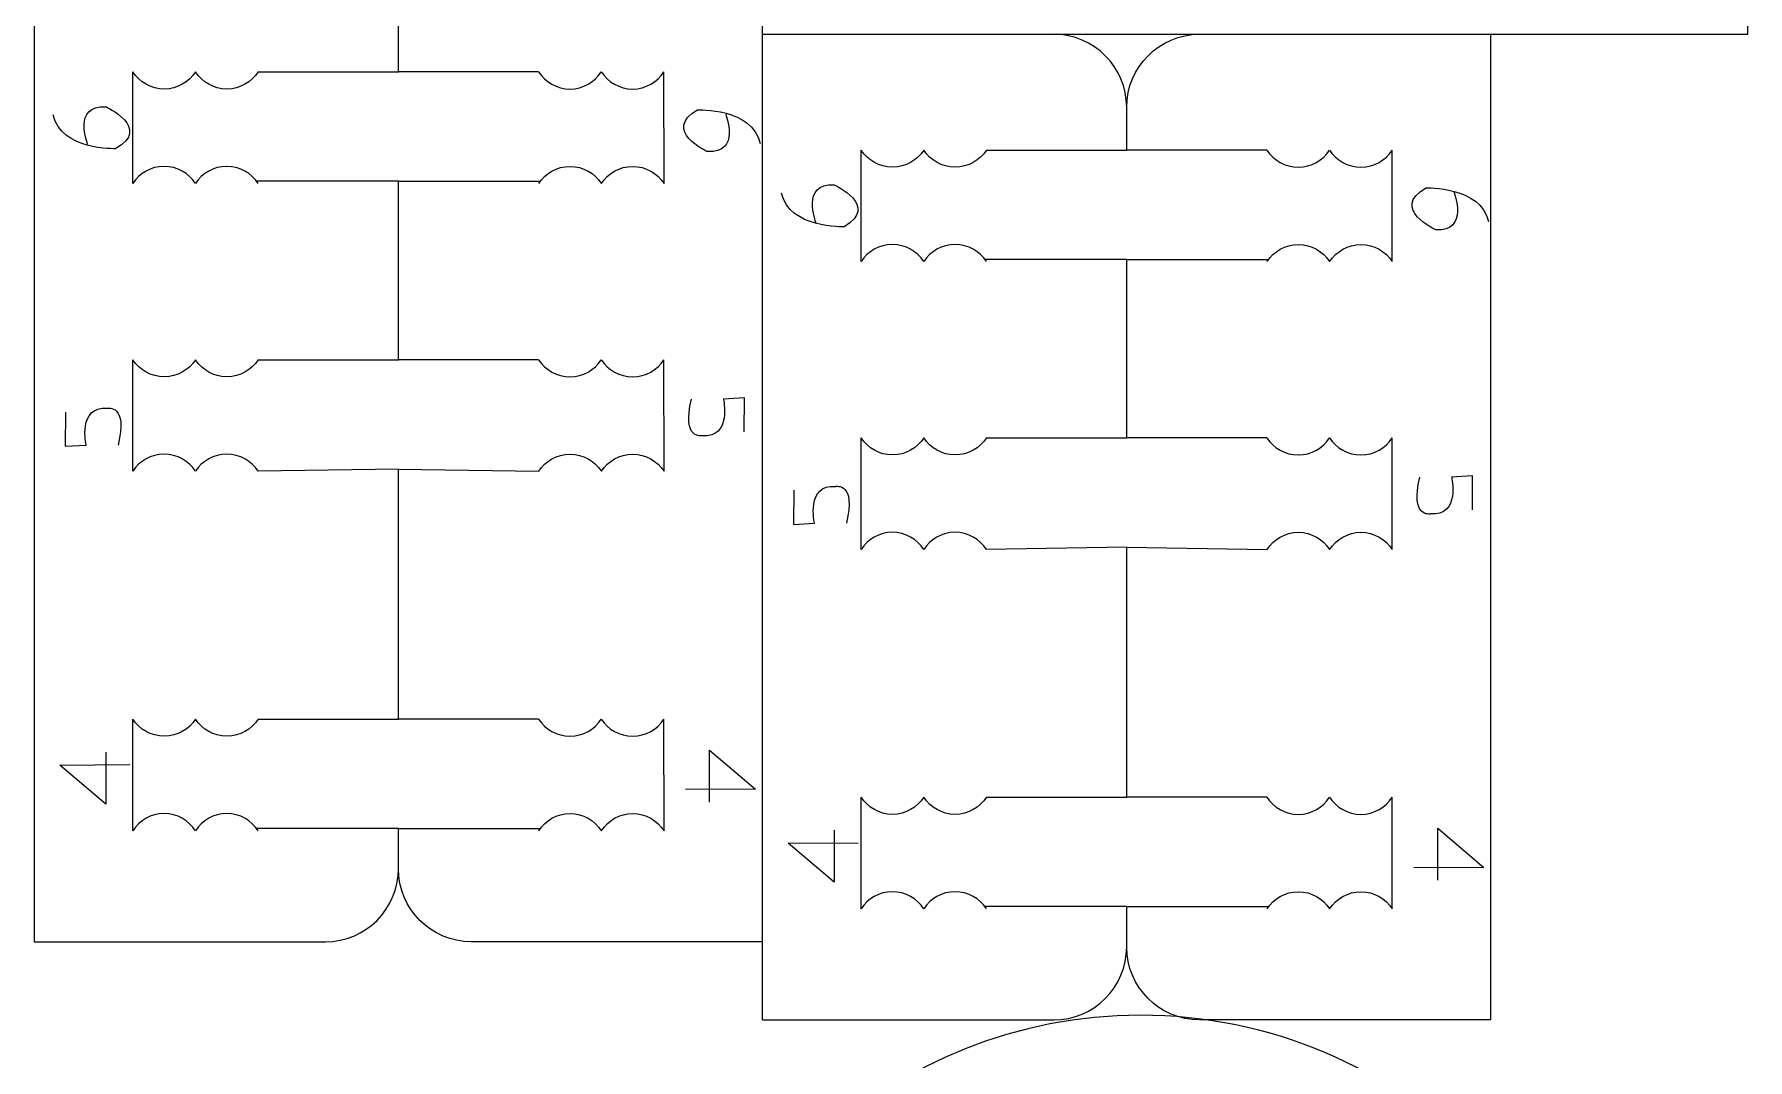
# Model space of a CAD drawing. Header units: centimetres. Extents: x -25 to 25, y -32.5 to 32.5.
# Drawn here: x -22.501 to -17.893, y -7.123 to -4.367 of the extents above; entities that cross this region are included whole.
import ezdxf

# ---------------------------------------------------------------- set-up
doc = ezdxf.new("R2010")
doc.units = ezdxf.units.CM
doc.header["$MEASUREMENT"] = 0
doc.layers.add('Capa 1', color=7, linetype='Continuous')

msp = doc.modelspace()

# ---------------------------------------------------------------- linework, layer by layer
at = {"layer": 'Capa 1', "color": 250, "lineweight": 9}
for points in [[(-22.50059, -1.50817), (-22.50059, -1.50817), (-22.50059, -6.80639), (-22.50059, -6.80639)], [(-20.54223, -6.80639), (-20.54223, -6.80639), (-20.54223, -4.15728), (-20.54223, -4.15728)], [(-20.54223, -4.36728), (-20.54223, -4.36728), (-19.75905, -4.36728), (-19.75905, -4.36728)], [(-19.56305, -4.56328), (-19.56305, -4.45548), (-19.65125, -4.36728), (-19.75905, -4.36728)], [(-19.75905, -4.36728), (-19.75905, -4.36728), (-19.36705, -4.36728), (-19.36705, -4.36728)], [(-19.36705, -4.36728), (-19.36705, -4.36728), (-18.58387, -4.36728), (-18.58387, -4.36728)], [(-18.58387, -7.01639), (-18.58387, -7.01639), (-18.58387, -4.36728), (-18.58387, -4.36728)], [(-18.58387, -4.36728), (-18.58387, -4.36728), (-17.89312, -4.36728), (-17.89312, -4.36728)], [(-22.23558, -4.76831), (-22.23558, -4.76831), (-22.23542, -4.4683), (-22.23542, -4.4683)], [(-21.89854, -4.4683), (-21.89854, -4.4683), (-21.52141, -4.4683), (-21.52141, -4.4683)], [(-20.80724, -4.76831), (-20.80724, -4.76831), (-20.8074, -4.4683), (-20.8074, -4.4683)], [(-20.27722, -4.97831), (-20.27722, -4.97831), (-20.27706, -4.6783), (-20.27706, -4.6783)], [(-19.94018, -4.6783), (-19.94018, -4.6783), (-19.56305, -4.6783), (-19.56305, -4.6783)], [(-18.84888, -4.97831), (-18.84888, -4.97831), (-18.84904, -4.6783), (-18.84904, -4.6783)], [(-21.52141, -4.7623), (-21.52141, -4.7623), (-21.90288, -4.7623), (-21.90288, -4.7623)], [(-19.56305, -4.9723), (-19.56305, -4.9723), (-19.94452, -4.9723), (-19.94452, -4.9723)], [(-22.23558, -5.54187), (-22.23558, -5.54187), (-22.23542, -5.24186), (-22.23542, -5.24186)], [(-21.89854, -5.24186), (-21.89854, -5.24186), (-21.52141, -5.24186), (-21.52141, -5.24186)], [(-20.80724, -5.54187), (-20.80724, -5.54187), (-20.8074, -5.24186), (-20.8074, -5.24186)], [(-20.27722, -5.75187), (-20.27722, -5.75187), (-20.27706, -5.45186), (-20.27706, -5.45186)], [(-19.94018, -5.45186), (-19.94018, -5.45186), (-19.56305, -5.45186), (-19.56305, -5.45186)], [(-18.84888, -5.75187), (-18.84888, -5.75187), (-18.84904, -5.45186), (-18.84904, -5.45186)], [(-21.52141, -5.53586), (-21.52141, -5.53586), (-21.8987, -5.54187), (-21.8987, -5.54187)], [(-19.56305, -5.74586), (-19.56305, -5.74586), (-19.94034, -5.75187), (-19.94034, -5.75187)], [(-22.23558, -6.5078), (-22.23558, -6.5078), (-22.23542, -6.20779), (-22.23542, -6.20779)], [(-21.89854, -6.20779), (-21.89854, -6.20779), (-21.52141, -6.20779), (-21.52141, -6.20779)], [(-20.80724, -6.5078), (-20.80724, -6.5078), (-20.8074, -6.20779), (-20.8074, -6.20779)], [(-20.27722, -6.7178), (-20.27722, -6.7178), (-20.27706, -6.41779), (-20.27706, -6.41779)], [(-19.94018, -6.41779), (-19.94018, -6.41779), (-19.56305, -6.41779), (-19.56305, -6.41779)], [(-18.84888, -6.7178), (-18.84888, -6.7178), (-18.84904, -6.41779), (-18.84904, -6.41779)], [(-21.52141, -6.50179), (-21.52141, -6.50179), (-21.90288, -6.50179), (-21.90288, -6.50179)], [(-19.56305, -6.71179), (-19.56305, -6.71179), (-19.94452, -6.71179), (-19.94452, -6.71179)], [(-20.54223, -7.01639), (-20.54223, -7.01639), (-20.54223, -6.80639), (-20.54223, -6.80639)]]:
    msp.add_open_spline(points, degree=3, dxfattribs=at)
for points, knots in [([(-17.89312, -4.36728), (-17.89312, -3.91345), (-17.89312, -3.5841), (-17.89312, -3.5841), (-17.89312, -3.5841), (-17.89312, -3.4763), (-17.98132, -3.3881), (-18.08912, -3.3881)], [0, 0, 0, 0, 0.3333333, 0.3333333, 0.3333333, 0.3333333, 1, 1, 1, 1]), ([(-21.14428, -4.4683), (-21.14428, -4.4683), (-21.52141, -4.4683), (-21.52141, -4.4683), (-21.52141, -4.4683), (-21.52141, -4.4683), (-21.52141, -4.35328), (-21.52141, -4.35328), (-21.52141, -4.35328), (-21.52141, -4.24548), (-21.43321, -4.15728), (-21.32541, -4.15728)], [0, 0, 0, 0, 0.25, 0.25, 0.25, 0.25, 0.5, 0.5, 0.5, 0.5, 1, 1, 1, 1]), ([(-19.18592, -4.6783), (-19.18592, -4.6783), (-19.56305, -4.6783), (-19.56305, -4.6783), (-19.56305, -4.6783), (-19.56305, -4.6783), (-19.56305, -4.56328), (-19.56305, -4.56328), (-19.56305, -4.56328), (-19.56305, -4.45548), (-19.47485, -4.36728), (-19.36705, -4.36728)], [0, 0, 0, 0, 0.25, 0.25, 0.25, 0.25, 0.5, 0.5, 0.5, 0.5, 1, 1, 1, 1]), ([(-22.06698, -4.4683), (-22.08476, -4.496), (-22.11584, -4.51436), (-22.1512, -4.51436), (-22.1512, -4.51436), (-22.18656, -4.51436), (-22.21764, -4.496), (-22.23542, -4.4683)], [0, 0, 0, 0, 0.3333333, 0.3333333, 0.3333333, 0.3333333, 1, 1, 1, 1]), ([(-21.89854, -4.4683), (-21.91632, -4.496), (-21.9474, -4.51436), (-21.98276, -4.51436), (-21.98276, -4.51436), (-22.01812, -4.51436), (-22.0492, -4.496), (-22.06698, -4.4683)], [0, 0, 0, 0, 0.3333333, 0.3333333, 0.3333333, 0.3333333, 1, 1, 1, 1]), ([(-21.14428, -4.4683), (-21.1265, -4.496), (-21.09542, -4.51436), (-21.06006, -4.51436), (-21.06006, -4.51436), (-21.0247, -4.51436), (-20.99362, -4.496), (-20.97584, -4.4683)], [0, 0, 0, 0, 0.3333333, 0.3333333, 0.3333333, 0.3333333, 1, 1, 1, 1]), ([(-20.97584, -4.4683), (-20.95806, -4.496), (-20.92698, -4.51436), (-20.89162, -4.51436), (-20.89162, -4.51436), (-20.85626, -4.51436), (-20.82518, -4.496), (-20.8074, -4.4683)], [0, 0, 0, 0, 0.3333333, 0.3333333, 0.3333333, 0.3333333, 1, 1, 1, 1]), ([(-20.10862, -4.6783), (-20.1264, -4.706), (-20.15748, -4.72436), (-20.19284, -4.72436), (-20.19284, -4.72436), (-20.2282, -4.72436), (-20.25928, -4.706), (-20.27706, -4.6783)], [0, 0, 0, 0, 0.3333333, 0.3333333, 0.3333333, 0.3333333, 1, 1, 1, 1]), ([(-19.94018, -4.6783), (-19.95796, -4.706), (-19.98904, -4.72436), (-20.0244, -4.72436), (-20.0244, -4.72436), (-20.05976, -4.72436), (-20.09084, -4.706), (-20.10862, -4.6783)], [0, 0, 0, 0, 0.3333333, 0.3333333, 0.3333333, 0.3333333, 1, 1, 1, 1]), ([(-19.18592, -4.6783), (-19.16814, -4.706), (-19.13706, -4.72436), (-19.1017, -4.72436), (-19.1017, -4.72436), (-19.06634, -4.72436), (-19.03526, -4.706), (-19.01748, -4.6783)], [0, 0, 0, 0, 0.3333333, 0.3333333, 0.3333333, 0.3333333, 1, 1, 1, 1]), ([(-19.01748, -4.6783), (-18.9997, -4.706), (-18.96862, -4.72436), (-18.93326, -4.72436), (-18.93326, -4.72436), (-18.8979, -4.72436), (-18.86682, -4.706), (-18.84904, -4.6783)], [0, 0, 0, 0, 0.3333333, 0.3333333, 0.3333333, 0.3333333, 1, 1, 1, 1]), ([(-22.06714, -4.76831), (-22.08492, -4.74061), (-22.116, -4.72225), (-22.15136, -4.72225), (-22.15136, -4.72225), (-22.18672, -4.72225), (-22.2178, -4.74061), (-22.23558, -4.76831)], [0, 0, 0, 0, 0.3333333, 0.3333333, 0.3333333, 0.3333333, 1, 1, 1, 1]), ([(-21.8987, -4.76831), (-21.91648, -4.74061), (-21.94756, -4.72225), (-21.98292, -4.72225), (-21.98292, -4.72225), (-22.01828, -4.72225), (-22.04936, -4.74061), (-22.06714, -4.76831)], [0, 0, 0, 0, 0.3333333, 0.3333333, 0.3333333, 0.3333333, 1, 1, 1, 1]), ([(-21.14412, -4.76831), (-21.12634, -4.74061), (-21.09526, -4.72225), (-21.0599, -4.72225), (-21.0599, -4.72225), (-21.02454, -4.72225), (-20.99346, -4.74061), (-20.97568, -4.76831)], [0, 0, 0, 0, 0.3333333, 0.3333333, 0.3333333, 0.3333333, 1, 1, 1, 1]), ([(-20.97568, -4.76831), (-20.9579, -4.74061), (-20.92682, -4.72225), (-20.89146, -4.72225), (-20.89146, -4.72225), (-20.8561, -4.72225), (-20.82502, -4.74061), (-20.80724, -4.76831)], [0, 0, 0, 0, 0.3333333, 0.3333333, 0.3333333, 0.3333333, 1, 1, 1, 1]), ([(-21.14428, -5.24186), (-21.14428, -5.24186), (-21.52141, -5.24186), (-21.52141, -5.24186), (-21.52141, -5.24186), (-21.52141, -5.24186), (-21.52141, -4.7623), (-21.52141, -4.7623), (-21.52141, -4.7623), (-21.52141, -4.7623), (-21.13994, -4.7623), (-21.13994, -4.7623)], [0, 0, 0, 0, 0.25, 0.25, 0.25, 0.25, 0.5, 0.5, 0.5, 0.5, 1, 1, 1, 1]), ([(-20.10878, -4.97831), (-20.12656, -4.95061), (-20.15764, -4.93225), (-20.193, -4.93225), (-20.193, -4.93225), (-20.22836, -4.93225), (-20.25944, -4.95061), (-20.27722, -4.97831)], [0, 0, 0, 0, 0.3333333, 0.3333333, 0.3333333, 0.3333333, 1, 1, 1, 1]), ([(-19.94034, -4.97831), (-19.95812, -4.95061), (-19.9892, -4.93225), (-20.02456, -4.93225), (-20.02456, -4.93225), (-20.05992, -4.93225), (-20.091, -4.95061), (-20.10878, -4.97831)], [0, 0, 0, 0, 0.3333333, 0.3333333, 0.3333333, 0.3333333, 1, 1, 1, 1]), ([(-19.18592, -5.45186), (-19.18592, -5.45186), (-19.56305, -5.45186), (-19.56305, -5.45186), (-19.56305, -5.45186), (-19.56305, -5.45186), (-19.56305, -4.9723), (-19.56305, -4.9723), (-19.56305, -4.9723), (-19.56305, -4.9723), (-19.18158, -4.9723), (-19.18158, -4.9723)], [0, 0, 0, 0, 0.25, 0.25, 0.25, 0.25, 0.5, 0.5, 0.5, 0.5, 1, 1, 1, 1]), ([(-19.18576, -4.97831), (-19.16798, -4.95061), (-19.1369, -4.93225), (-19.10154, -4.93225), (-19.10154, -4.93225), (-19.06618, -4.93225), (-19.0351, -4.95061), (-19.01732, -4.97831)], [0, 0, 0, 0, 0.3333333, 0.3333333, 0.3333333, 0.3333333, 1, 1, 1, 1]), ([(-19.01732, -4.97831), (-18.99954, -4.95061), (-18.96846, -4.93225), (-18.9331, -4.93225), (-18.9331, -4.93225), (-18.89774, -4.93225), (-18.86666, -4.95061), (-18.84888, -4.97831)], [0, 0, 0, 0, 0.3333333, 0.3333333, 0.3333333, 0.3333333, 1, 1, 1, 1]), ([(-22.06698, -5.24186), (-22.08476, -5.26956), (-22.11584, -5.28792), (-22.1512, -5.28792), (-22.1512, -5.28792), (-22.18656, -5.28792), (-22.21764, -5.26956), (-22.23542, -5.24186)], [0, 0, 0, 0, 0.3333333, 0.3333333, 0.3333333, 0.3333333, 1, 1, 1, 1]), ([(-21.89854, -5.24186), (-21.91632, -5.26956), (-21.9474, -5.28792), (-21.98276, -5.28792), (-21.98276, -5.28792), (-22.01812, -5.28792), (-22.0492, -5.26956), (-22.06698, -5.24186)], [0, 0, 0, 0, 0.3333333, 0.3333333, 0.3333333, 0.3333333, 1, 1, 1, 1]), ([(-21.14428, -5.24186), (-21.1265, -5.26956), (-21.09542, -5.28792), (-21.06006, -5.28792), (-21.06006, -5.28792), (-21.0247, -5.28792), (-20.99362, -5.26956), (-20.97584, -5.24186)], [0, 0, 0, 0, 0.3333333, 0.3333333, 0.3333333, 0.3333333, 1, 1, 1, 1]), ([(-20.97584, -5.24186), (-20.95806, -5.26956), (-20.92698, -5.28792), (-20.89162, -5.28792), (-20.89162, -5.28792), (-20.85626, -5.28792), (-20.82518, -5.26956), (-20.8074, -5.24186)], [0, 0, 0, 0, 0.3333333, 0.3333333, 0.3333333, 0.3333333, 1, 1, 1, 1]), ([(-20.10862, -5.45186), (-20.1264, -5.47956), (-20.15748, -5.49792), (-20.19284, -5.49792), (-20.19284, -5.49792), (-20.2282, -5.49792), (-20.25928, -5.47956), (-20.27706, -5.45186)], [0, 0, 0, 0, 0.3333333, 0.3333333, 0.3333333, 0.3333333, 1, 1, 1, 1]), ([(-19.94018, -5.45186), (-19.95796, -5.47956), (-19.98904, -5.49792), (-20.0244, -5.49792), (-20.0244, -5.49792), (-20.05976, -5.49792), (-20.09084, -5.47956), (-20.10862, -5.45186)], [0, 0, 0, 0, 0.3333333, 0.3333333, 0.3333333, 0.3333333, 1, 1, 1, 1]), ([(-19.18592, -5.45186), (-19.16814, -5.47956), (-19.13706, -5.49792), (-19.1017, -5.49792), (-19.1017, -5.49792), (-19.06634, -5.49792), (-19.03526, -5.47956), (-19.01748, -5.45186)], [0, 0, 0, 0, 0.3333333, 0.3333333, 0.3333333, 0.3333333, 1, 1, 1, 1]), ([(-19.01748, -5.45186), (-18.9997, -5.47956), (-18.96862, -5.49792), (-18.93326, -5.49792), (-18.93326, -5.49792), (-18.8979, -5.49792), (-18.86682, -5.47956), (-18.84904, -5.45186)], [0, 0, 0, 0, 0.3333333, 0.3333333, 0.3333333, 0.3333333, 1, 1, 1, 1]), ([(-22.06714, -5.54187), (-22.08492, -5.51417), (-22.116, -5.49581), (-22.15136, -5.49581), (-22.15136, -5.49581), (-22.18672, -5.49581), (-22.2178, -5.51417), (-22.23558, -5.54187)], [0, 0, 0, 0, 0.3333333, 0.3333333, 0.3333333, 0.3333333, 1, 1, 1, 1]), ([(-21.8987, -5.54187), (-21.91648, -5.51417), (-21.94756, -5.49581), (-21.98292, -5.49581), (-21.98292, -5.49581), (-22.01828, -5.49581), (-22.04936, -5.51417), (-22.06714, -5.54187)], [0, 0, 0, 0, 0.3333333, 0.3333333, 0.3333333, 0.3333333, 1, 1, 1, 1]), ([(-21.14412, -5.54187), (-21.12634, -5.51417), (-21.09526, -5.49581), (-21.0599, -5.49581), (-21.0599, -5.49581), (-21.02454, -5.49581), (-20.99346, -5.51417), (-20.97568, -5.54187)], [0, 0, 0, 0, 0.3333333, 0.3333333, 0.3333333, 0.3333333, 1, 1, 1, 1]), ([(-20.97568, -5.54187), (-20.9579, -5.51417), (-20.92682, -5.49581), (-20.89146, -5.49581), (-20.89146, -5.49581), (-20.8561, -5.49581), (-20.82502, -5.51417), (-20.80724, -5.54187)], [0, 0, 0, 0, 0.3333333, 0.3333333, 0.3333333, 0.3333333, 1, 1, 1, 1]), ([(-21.14428, -6.20779), (-21.14428, -6.20779), (-21.52141, -6.20779), (-21.52141, -6.20779), (-21.52141, -6.20779), (-21.52141, -6.20779), (-21.52141, -5.53586), (-21.52141, -5.53586), (-21.52141, -5.53586), (-21.52141, -5.53586), (-21.14412, -5.54187), (-21.14412, -5.54187)], [0, 0, 0, 0, 0.25, 0.25, 0.25, 0.25, 0.5, 0.5, 0.5, 0.5, 1, 1, 1, 1]), ([(-20.10878, -5.75187), (-20.12656, -5.72417), (-20.15764, -5.70581), (-20.193, -5.70581), (-20.193, -5.70581), (-20.22836, -5.70581), (-20.25944, -5.72417), (-20.27722, -5.75187)], [0, 0, 0, 0, 0.3333333, 0.3333333, 0.3333333, 0.3333333, 1, 1, 1, 1]), ([(-19.94034, -5.75187), (-19.95812, -5.72417), (-19.9892, -5.70581), (-20.02456, -5.70581), (-20.02456, -5.70581), (-20.05992, -5.70581), (-20.091, -5.72417), (-20.10878, -5.75187)], [0, 0, 0, 0, 0.3333333, 0.3333333, 0.3333333, 0.3333333, 1, 1, 1, 1]), ([(-19.18576, -5.75187), (-19.16798, -5.72417), (-19.1369, -5.70581), (-19.10154, -5.70581), (-19.10154, -5.70581), (-19.06618, -5.70581), (-19.0351, -5.72417), (-19.01732, -5.75187)], [0, 0, 0, 0, 0.3333333, 0.3333333, 0.3333333, 0.3333333, 1, 1, 1, 1]), ([(-19.01732, -5.75187), (-18.99954, -5.72417), (-18.96846, -5.70581), (-18.9331, -5.70581), (-18.9331, -5.70581), (-18.89774, -5.70581), (-18.86666, -5.72417), (-18.84888, -5.75187)], [0, 0, 0, 0, 0.3333333, 0.3333333, 0.3333333, 0.3333333, 1, 1, 1, 1]), ([(-19.18592, -6.41779), (-19.18592, -6.41779), (-19.56305, -6.41779), (-19.56305, -6.41779), (-19.56305, -6.41779), (-19.56305, -6.41779), (-19.56305, -5.74586), (-19.56305, -5.74586), (-19.56305, -5.74586), (-19.56305, -5.74586), (-19.18576, -5.75187), (-19.18576, -5.75187)], [0, 0, 0, 0, 0.25, 0.25, 0.25, 0.25, 0.5, 0.5, 0.5, 0.5, 1, 1, 1, 1]), ([(-22.06698, -6.20779), (-22.08476, -6.23549), (-22.11584, -6.25385), (-22.1512, -6.25385), (-22.1512, -6.25385), (-22.18656, -6.25385), (-22.21764, -6.23549), (-22.23542, -6.20779)], [0, 0, 0, 0, 0.3333333, 0.3333333, 0.3333333, 0.3333333, 1, 1, 1, 1]), ([(-21.89854, -6.20779), (-21.91632, -6.23549), (-21.9474, -6.25385), (-21.98276, -6.25385), (-21.98276, -6.25385), (-22.01812, -6.25385), (-22.0492, -6.23549), (-22.06698, -6.20779)], [0, 0, 0, 0, 0.3333333, 0.3333333, 0.3333333, 0.3333333, 1, 1, 1, 1]), ([(-21.14428, -6.20779), (-21.1265, -6.23549), (-21.09542, -6.25385), (-21.06006, -6.25385), (-21.06006, -6.25385), (-21.0247, -6.25385), (-20.99362, -6.23549), (-20.97584, -6.20779)], [0, 0, 0, 0, 0.3333333, 0.3333333, 0.3333333, 0.3333333, 1, 1, 1, 1]), ([(-20.97584, -6.20779), (-20.95806, -6.23549), (-20.92698, -6.25385), (-20.89162, -6.25385), (-20.89162, -6.25385), (-20.85626, -6.25385), (-20.82518, -6.23549), (-20.8074, -6.20779)], [0, 0, 0, 0, 0.3333333, 0.3333333, 0.3333333, 0.3333333, 1, 1, 1, 1]), ([(-20.10862, -6.41779), (-20.1264, -6.44549), (-20.15748, -6.46385), (-20.19284, -6.46385), (-20.19284, -6.46385), (-20.2282, -6.46385), (-20.25928, -6.44549), (-20.27706, -6.41779)], [0, 0, 0, 0, 0.3333333, 0.3333333, 0.3333333, 0.3333333, 1, 1, 1, 1]), ([(-19.94018, -6.41779), (-19.95796, -6.44549), (-19.98904, -6.46385), (-20.0244, -6.46385), (-20.0244, -6.46385), (-20.05976, -6.46385), (-20.09084, -6.44549), (-20.10862, -6.41779)], [0, 0, 0, 0, 0.3333333, 0.3333333, 0.3333333, 0.3333333, 1, 1, 1, 1]), ([(-19.18592, -6.41779), (-19.16814, -6.44549), (-19.13706, -6.46385), (-19.1017, -6.46385), (-19.1017, -6.46385), (-19.06634, -6.46385), (-19.03526, -6.44549), (-19.01748, -6.41779)], [0, 0, 0, 0, 0.3333333, 0.3333333, 0.3333333, 0.3333333, 1, 1, 1, 1]), ([(-19.01748, -6.41779), (-18.9997, -6.44549), (-18.96862, -6.46385), (-18.93326, -6.46385), (-18.93326, -6.46385), (-18.8979, -6.46385), (-18.86682, -6.44549), (-18.84904, -6.41779)], [0, 0, 0, 0, 0.3333333, 0.3333333, 0.3333333, 0.3333333, 1, 1, 1, 1]), ([(-22.06714, -6.5078), (-22.08492, -6.4801), (-22.116, -6.46174), (-22.15136, -6.46174), (-22.15136, -6.46174), (-22.18672, -6.46174), (-22.2178, -6.4801), (-22.23558, -6.5078)], [0, 0, 0, 0, 0.3333333, 0.3333333, 0.3333333, 0.3333333, 1, 1, 1, 1]), ([(-21.8987, -6.5078), (-21.91648, -6.4801), (-21.94756, -6.46174), (-21.98292, -6.46174), (-21.98292, -6.46174), (-22.01828, -6.46174), (-22.04936, -6.4801), (-22.06714, -6.5078)], [0, 0, 0, 0, 0.3333333, 0.3333333, 0.3333333, 0.3333333, 1, 1, 1, 1]), ([(-21.14412, -6.5078), (-21.12634, -6.4801), (-21.09526, -6.46174), (-21.0599, -6.46174), (-21.0599, -6.46174), (-21.02454, -6.46174), (-20.99346, -6.4801), (-20.97568, -6.5078)], [0, 0, 0, 0, 0.3333333, 0.3333333, 0.3333333, 0.3333333, 1, 1, 1, 1]), ([(-20.97568, -6.5078), (-20.9579, -6.4801), (-20.92682, -6.46174), (-20.89146, -6.46174), (-20.89146, -6.46174), (-20.8561, -6.46174), (-20.82502, -6.4801), (-20.80724, -6.5078)], [0, 0, 0, 0, 0.3333333, 0.3333333, 0.3333333, 0.3333333, 1, 1, 1, 1]), ([(-20.54223, -6.80639), (-20.99606, -6.80639), (-21.32541, -6.80639), (-21.32541, -6.80639), (-21.32541, -6.80639), (-21.43321, -6.80639), (-21.52141, -6.71819), (-21.52141, -6.61039), (-21.52141, -6.61039), (-21.52141, -6.61039), (-21.52141, -6.50179), (-21.52141, -6.50179), (-21.52141, -6.50179), (-21.52141, -6.50179), (-21.13994, -6.50179), (-21.13994, -6.50179)], [0, 0, 0, 0, 0.2, 0.2, 0.2, 0.2, 0.4, 0.4, 0.4, 0.4, 0.6, 0.6, 0.6, 0.6, 1, 1, 1, 1]), ([(-22.50059, -6.80639), (-22.04676, -6.80639), (-21.71741, -6.80639), (-21.71741, -6.80639), (-21.71741, -6.80639), (-21.60961, -6.80639), (-21.52141, -6.71819), (-21.52141, -6.61039)], [0, 0, 0, 0, 0.3333333, 0.3333333, 0.3333333, 0.3333333, 1, 1, 1, 1]), ([(-20.10878, -6.7178), (-20.12656, -6.6901), (-20.15764, -6.67174), (-20.193, -6.67174), (-20.193, -6.67174), (-20.22836, -6.67174), (-20.25944, -6.6901), (-20.27722, -6.7178)], [0, 0, 0, 0, 0.3333333, 0.3333333, 0.3333333, 0.3333333, 1, 1, 1, 1]), ([(-19.94034, -6.7178), (-19.95812, -6.6901), (-19.9892, -6.67174), (-20.02456, -6.67174), (-20.02456, -6.67174), (-20.05992, -6.67174), (-20.091, -6.6901), (-20.10878, -6.7178)], [0, 0, 0, 0, 0.3333333, 0.3333333, 0.3333333, 0.3333333, 1, 1, 1, 1]), ([(-19.18576, -6.7178), (-19.16798, -6.6901), (-19.1369, -6.67174), (-19.10154, -6.67174), (-19.10154, -6.67174), (-19.06618, -6.67174), (-19.0351, -6.6901), (-19.01732, -6.7178)], [0, 0, 0, 0, 0.3333333, 0.3333333, 0.3333333, 0.3333333, 1, 1, 1, 1]), ([(-19.01732, -6.7178), (-18.99954, -6.6901), (-18.96846, -6.67174), (-18.9331, -6.67174), (-18.9331, -6.67174), (-18.89774, -6.67174), (-18.86666, -6.6901), (-18.84888, -6.7178)], [0, 0, 0, 0, 0.3333333, 0.3333333, 0.3333333, 0.3333333, 1, 1, 1, 1]), ([(-18.58387, -7.01639), (-19.0377, -7.01639), (-19.36705, -7.01639), (-19.36705, -7.01639), (-19.36705, -7.01639), (-19.47485, -7.01639), (-19.56305, -6.92819), (-19.56305, -6.82039), (-19.56305, -6.82039), (-19.56305, -6.82039), (-19.56305, -6.71179), (-19.56305, -6.71179), (-19.56305, -6.71179), (-19.56305, -6.71179), (-19.18158, -6.71179), (-19.18158, -6.71179)], [0, 0, 0, 0, 0.2, 0.2, 0.2, 0.2, 0.4, 0.4, 0.4, 0.4, 0.6, 0.6, 0.6, 0.6, 1, 1, 1, 1]), ([(-20.54223, -7.01639), (-20.0884, -7.01639), (-19.75905, -7.01639), (-19.75905, -7.01639), (-19.75905, -7.01639), (-19.65125, -7.01639), (-19.56305, -6.92819), (-19.56305, -6.82039)], [0, 0, 0, 0, 0.3333333, 0.3333333, 0.3333333, 0.3333333, 1, 1, 1, 1]), ([(-18.25119, -8.27891), (-18.25119, -7.57474), (-18.82203, -7.00391), (-19.52619, -7.00391), (-19.52619, -7.00391), (-20.19243, -7.00391), (-20.73923, -7.51495), (-20.7962, -8.16641)], [0, 0, 0, 0, 0.3333333, 0.3333333, 0.3333333, 0.3333333, 1, 1, 1, 1])]:
    msp.add_open_spline(points, degree=3, knots=knots, dxfattribs=at)
at = {"layer": 'Capa 1', "color": 22, "lineweight": 9}
for points, knots in [([(-22.35709, -4.6629), (-22.35709, -4.6629), (-22.39845, -4.55698), (-22.30802, -4.56203), (-22.30802, -4.56203), (-22.30802, -4.56203), (-22.18381, -4.61832), (-22.28142, -4.67469), (-22.28142, -4.67469), (-22.28142, -4.67469), (-22.42939, -4.67973), (-22.44954, -4.58394)], [0, 0, 0, 0, 0.25, 0.25, 0.25, 0.25, 0.5, 0.5, 0.5, 0.5, 1, 1, 1, 1]), ([(-20.64128, -4.58186), (-20.64128, -4.58186), (-20.59992, -4.68778), (-20.69035, -4.68273), (-20.69035, -4.68273), (-20.69035, -4.68273), (-20.81456, -4.62644), (-20.71695, -4.57007), (-20.71695, -4.57007), (-20.71695, -4.57007), (-20.56898, -4.56503), (-20.54883, -4.66082)], [0, 0, 0, 0, 0.25, 0.25, 0.25, 0.25, 0.5, 0.5, 0.5, 0.5, 1, 1, 1, 1]), ([(-20.39873, -4.8729), (-20.39873, -4.8729), (-20.44009, -4.76698), (-20.34966, -4.77203), (-20.34966, -4.77203), (-20.34966, -4.77203), (-20.22545, -4.82832), (-20.32306, -4.88469), (-20.32306, -4.88469), (-20.32306, -4.88469), (-20.47103, -4.88973), (-20.49118, -4.79394)], [0, 0, 0, 0, 0.25, 0.25, 0.25, 0.25, 0.5, 0.5, 0.5, 0.5, 1, 1, 1, 1]), ([(-18.68292, -4.79186), (-18.68292, -4.79186), (-18.64156, -4.89778), (-18.73199, -4.89273), (-18.73199, -4.89273), (-18.73199, -4.89273), (-18.8562, -4.83644), (-18.75859, -4.78007), (-18.75859, -4.78007), (-18.75859, -4.78007), (-18.61062, -4.77503), (-18.59047, -4.87082)], [0, 0, 0, 0, 0.25, 0.25, 0.25, 0.25, 0.5, 0.5, 0.5, 0.5, 1, 1, 1, 1]), ([(-20.59177, -5.43583), (-20.59177, -5.43583), (-20.59122, -5.34436), (-20.59122, -5.34436), (-20.59122, -5.34436), (-20.59122, -5.34436), (-20.6476, -5.34765), (-20.6476, -5.34765)], [0, 0, 0, 0, 0.3333333, 0.3333333, 0.3333333, 0.3333333, 1, 1, 1, 1]), ([(-22.41676, -5.383), (-22.41676, -5.383), (-22.41731, -5.47447), (-22.41731, -5.47447), (-22.41731, -5.47447), (-22.41731, -5.47447), (-22.36093, -5.47118), (-22.36093, -5.47118)], [0, 0, 0, 0, 0.3333333, 0.3333333, 0.3333333, 0.3333333, 1, 1, 1, 1]), ([(-22.36093, -5.47118), (-22.36093, -5.47118), (-22.38499, -5.36609), (-22.30376, -5.37227), (-22.30376, -5.37227), (-22.30376, -5.37227), (-22.24807, -5.36116), (-22.27528, -5.47118)], [0, 0, 0, 0, 0.3333333, 0.3333333, 0.3333333, 0.3333333, 1, 1, 1, 1]), ([(-20.6476, -5.34765), (-20.6476, -5.34765), (-20.62354, -5.45274), (-20.70477, -5.44656), (-20.70477, -5.44656), (-20.70477, -5.44656), (-20.76046, -5.45767), (-20.73325, -5.34765)], [0, 0, 0, 0, 0.3333333, 0.3333333, 0.3333333, 0.3333333, 1, 1, 1, 1]), ([(-20.40257, -5.68118), (-20.40257, -5.68118), (-20.42663, -5.57609), (-20.3454, -5.58227), (-20.3454, -5.58227), (-20.3454, -5.58227), (-20.28971, -5.57116), (-20.31692, -5.68118)], [0, 0, 0, 0, 0.3333333, 0.3333333, 0.3333333, 0.3333333, 1, 1, 1, 1]), ([(-18.68924, -5.55765), (-18.68924, -5.55765), (-18.66518, -5.66274), (-18.74641, -5.65656), (-18.74641, -5.65656), (-18.74641, -5.65656), (-18.8021, -5.66767), (-18.77489, -5.55765)], [0, 0, 0, 0, 0.3333333, 0.3333333, 0.3333333, 0.3333333, 1, 1, 1, 1]), ([(-18.63341, -5.64583), (-18.63341, -5.64583), (-18.63286, -5.55436), (-18.63286, -5.55436), (-18.63286, -5.55436), (-18.63286, -5.55436), (-18.68924, -5.55765), (-18.68924, -5.55765)], [0, 0, 0, 0, 0.3333333, 0.3333333, 0.3333333, 0.3333333, 1, 1, 1, 1]), ([(-20.4584, -5.593), (-20.4584, -5.593), (-20.45895, -5.68447), (-20.45895, -5.68447), (-20.45895, -5.68447), (-20.45895, -5.68447), (-20.40257, -5.68118), (-20.40257, -5.68118)], [0, 0, 0, 0, 0.3333333, 0.3333333, 0.3333333, 0.3333333, 1, 1, 1, 1]), ([(-22.30784, -6.2968), (-22.30784, -6.2968), (-22.30784, -6.43646), (-22.30784, -6.43646), (-22.30784, -6.43646), (-22.30784, -6.43646), (-22.43145, -6.33141), (-22.43145, -6.33141), (-22.43145, -6.33141), (-22.43145, -6.33141), (-22.24354, -6.3302), (-22.24354, -6.3302)], [0, 0, 0, 0, 0.25, 0.25, 0.25, 0.25, 0.5, 0.5, 0.5, 0.5, 1, 1, 1, 1]), ([(-20.68482, -6.4309), (-20.68482, -6.4309), (-20.68482, -6.29124), (-20.68482, -6.29124), (-20.68482, -6.29124), (-20.68482, -6.29124), (-20.56121, -6.39629), (-20.56121, -6.39629), (-20.56121, -6.39629), (-20.56121, -6.39629), (-20.74912, -6.3975), (-20.74912, -6.3975)], [0, 0, 0, 0, 0.25, 0.25, 0.25, 0.25, 0.5, 0.5, 0.5, 0.5, 1, 1, 1, 1]), ([(-20.34948, -6.5068), (-20.34948, -6.5068), (-20.34948, -6.64646), (-20.34948, -6.64646), (-20.34948, -6.64646), (-20.34948, -6.64646), (-20.47309, -6.54141), (-20.47309, -6.54141), (-20.47309, -6.54141), (-20.47309, -6.54141), (-20.28518, -6.5402), (-20.28518, -6.5402)], [0, 0, 0, 0, 0.25, 0.25, 0.25, 0.25, 0.5, 0.5, 0.5, 0.5, 1, 1, 1, 1]), ([(-18.72646, -6.6409), (-18.72646, -6.6409), (-18.72646, -6.50124), (-18.72646, -6.50124), (-18.72646, -6.50124), (-18.72646, -6.50124), (-18.60285, -6.60629), (-18.60285, -6.60629), (-18.60285, -6.60629), (-18.60285, -6.60629), (-18.79076, -6.6075), (-18.79076, -6.6075)], [0, 0, 0, 0, 0.25, 0.25, 0.25, 0.25, 0.5, 0.5, 0.5, 0.5, 1, 1, 1, 1])]:
    msp.add_open_spline(points, degree=3, knots=knots, dxfattribs=at)

doc.saveas('drawing.dxf')
